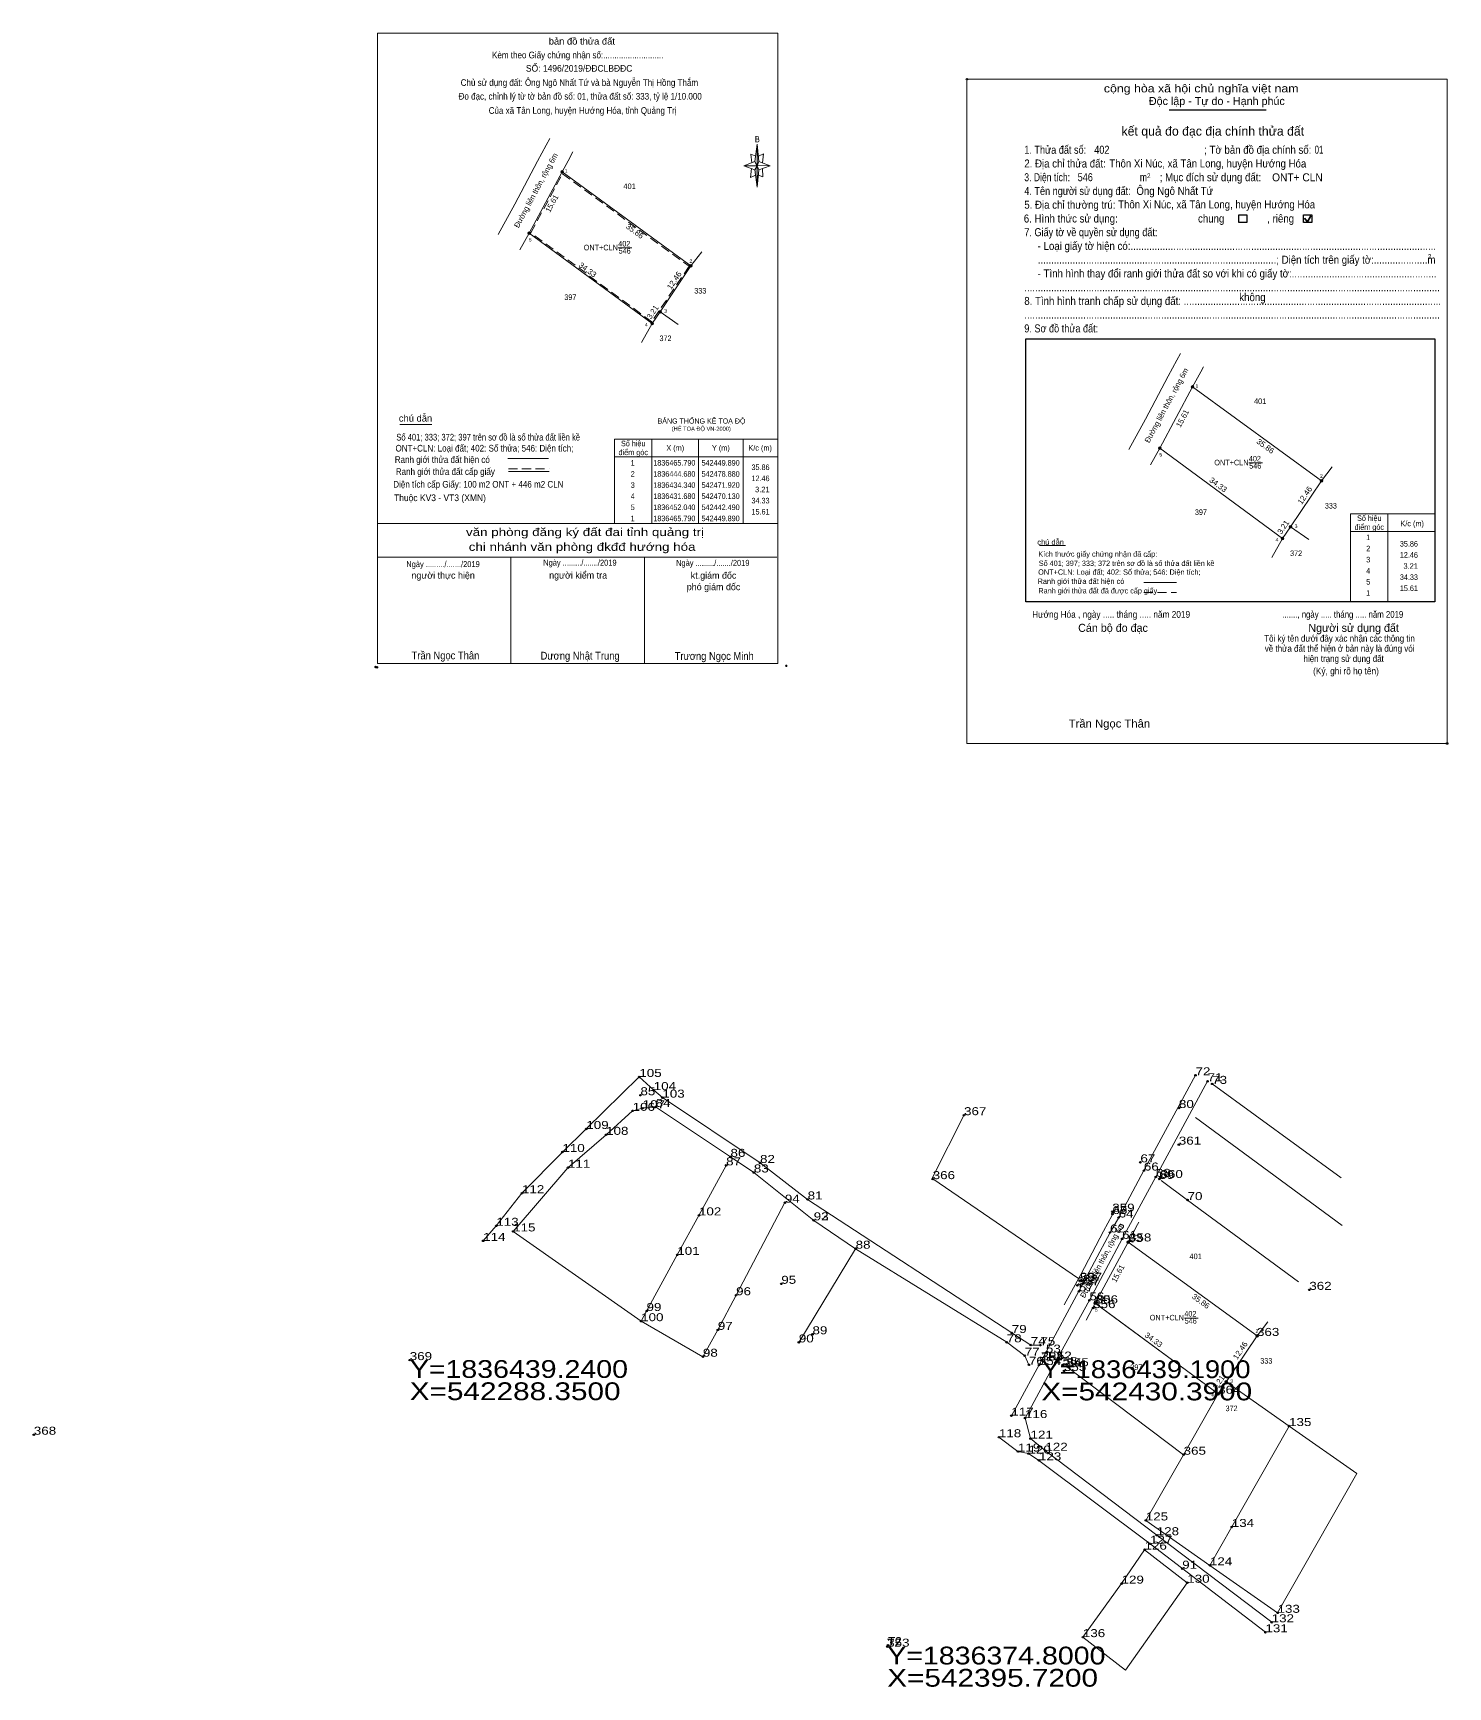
# Model space of a CAD drawing. Header units: metres. Extents: x 536224 to 543023, y 1836366 to 1838240.
# Drawn here: x 542203.6 to 542521.8, y 1836365.7 to 1836737.7 of the extents above; entities that cross this region are included whole.
import ezdxf
from ezdxf.enums import TextEntityAlignment as Align

# ---------------------------------------------------------------- set-up
doc = ezdxf.new("R2010")
doc.units = ezdxf.units.M
doc.header["$LTSCALE"] = 0.68
doc.header["$PDMODE"] = 32
doc.header["$PDSIZE"] = 0.34
doc.linetypes.add('DOTTED', pattern=[1.5, 0.3, -1.2])
doc.linetypes.add('MEDIUM_DASHED', pattern=[4.5, 3, -1.5])
for name, color, linetype, lineweight in [('1', 7, 'DOTTED', 13), ('10', 7, 'Continuous', 13), ('17', 7, 'Continuous', 13), ('2', 7, 'Continuous', 25), ('32', 7, 'Continuous', 13), ('36', 7, 'Continuous', 13), ('5', 7, 'Continuous', 13), ('6', 7, 'Continuous', 13), ('63', 7, 'Continuous', 13)]:
    doc.layers.add(name, color=color, linetype=linetype, lineweight=lineweight)
doc.layers.add('12', color=7, linetype='Continuous')
doc.layers.add('7', color=7, linetype='Continuous')

msp = doc.modelspace()

# ---------------------------------------------------------------- hatches: boundary and pattern name
at = {"layer": '5'}
for points in [[(542366.48, 1836712.72), (542366.88, 1836708.82), (542366.48, 1836707.82)], [(542366.48, 1836707.82), (542366.48, 1836703.02), (542365.98, 1836706.92)]]:
    msp.add_hatch(color=256, dxfattribs=at).paths.add_polyline_path(points)
at = {"layer": '63'}
for points in [[(542322.9, 1836706.44, 1), (542322.3, 1836706.44, 1)], [(542315.5, 1836692.69, 1), (542314.9, 1836692.69, 1)], [(542351.89, 1836685.33, 1), (542351.29, 1836685.33, 1)], [(542343.14, 1836672.33, 1), (542342.54, 1836672.33, 1)], [(542344.93, 1836674.99, 1), (542344.33, 1836674.99, 1)], [(542464.7, 1836658.09, 1), (542464.1, 1836658.09, 1)], [(542457.3, 1836644.34, 1), (542456.7, 1836644.34, 1)], [(542493.69, 1836636.98, 1), (542493.09, 1836636.98, 1)], [(542484.94, 1836623.98, 1), (542484.34, 1836623.98, 1)], [(542486.73, 1836626.64, 1), (542486.13, 1836626.64, 1)], [(542450.19, 1836465.79, 1), (542449.59, 1836465.79, 1)], [(542442.79, 1836452.04, 1), (542442.19, 1836452.04, 1)], [(542479.18, 1836444.68, 1), (542478.58, 1836444.68, 1)], [(542472.22, 1836434.34, 1), (542471.62, 1836434.34, 1)], [(542470.43, 1836431.68, 1), (542469.83, 1836431.68, 1)]]:
    msp.add_hatch(color=256, dxfattribs=at).paths.add_polyline_path(points)

# ---------------------------------------------------------------- linework, layer by layer
at = {"layer": '1', "linetype": 'Continuous'}
msp.add_lwpolyline([(542449.89, 1836465.79), (542478.88, 1836444.68), (542471.92, 1836434.34), (542470.13, 1836431.68), (542442.49, 1836452.04)], close=True, dxfattribs=at)
at = {"layer": '10'}
for p, q in [((542444.38, 1836468.23), (542446.33, 1836471.82)), ((542446.34, 1836471.81), (542447.15, 1836473.32)), ((542439.26, 1836458.53), (542444.38, 1836468.23)), ((542449.89, 1836465.79), (542451.72, 1836469.16)), ((542451.74, 1836469.18), (542452.34, 1836470.29)), ((542442.49, 1836452.04), (542449.89, 1836465.79)), ((542478.88, 1836444.68), (542449.89, 1836465.79)), ((542435.51, 1836451.7), (542439.26, 1836458.53)), ((542440.43, 1836448.26), (542442.49, 1836452.04)), ((542481.3, 1836447.82), (542478.88, 1836444.68)), ((542471.92, 1836434.34), (542475.99, 1836431.49)), ((542470.13, 1836431.68), (542467.73, 1836427.43))]:
    msp.add_line(p, q, dxfattribs=at)
msp.add_lwpolyline([(542478.88, 1836444.68), (542471.92, 1836434.34), (542470.13, 1836431.68), (542442.49, 1836452.04)], dxfattribs=at)
at = {"layer": '17'}
for p, q in [((542286.1, 1836649.63), (542293.34, 1836649.63)), ((542430, 1836622.42), (542435.78, 1836622.42))]:
    msp.add_line(p, q, dxfattribs=at)
at = {"layer": '2'}
for p, q in [((542459.13, 1836720.45), (542480.97, 1836720.45)), ((542426.88, 1836668.93), (542518.83, 1836668.93)), ((542518.83, 1836668.93), (542518.83, 1836609.75))]:
    msp.add_line(p, q, dxfattribs=at)
at = {"layer": '2', "lineweight": 35}
for p, q in [((542489.59, 1836696.03), (542490.2, 1836695.23)), ((542490.2, 1836695.23), (542490.95, 1836696.57))]:
    msp.add_line(p, q, dxfattribs=at)
at = {"layer": '2', "lineweight": 13}
msp.add_lwpolyline([(542413.64, 1836727.3), (542521.64, 1836727.3), (542521.64, 1836577.91), (542413.64, 1836577.91)], close=True, dxfattribs=at)
at = {"layer": '2'}
for points in [[(542474.76, 1836696.83), (542476.61, 1836696.83), (542476.61, 1836695.1), (542474.76, 1836695.1)], [(542489.35, 1836696.83), (542491.2, 1836696.83), (542491.2, 1836695.1), (542489.35, 1836695.1)]]:
    msp.add_lwpolyline(points, close=True, dxfattribs=at)
msp.add_lwpolyline([(542518.83, 1836609.75), (542426.88, 1836609.75), (542426.88, 1836668.93)], dxfattribs=at)
for p in [(542413.64, 1836727.3), (542521.64, 1836577.91)]:
    msp.add_point(p, dxfattribs=at)
at = {"layer": '32'}
msp.add_line((542406, 1836480.04), (542438.77, 1836457.6), dxfattribs=at)
at = {"layer": '36'}
for p, q in [((542339.98, 1836502.92), (542343.22, 1836499.97)), ((542465.05, 1836503.29), (542453.44, 1836481.87)), ((542456.13, 1836480.45), (542467.76, 1836501.95)), ((542497.79, 1836480.25), (542468.8, 1836501.36)), ((542343.22, 1836499.97), (542345.16, 1836498.27)), ((542345.16, 1836498.27), (542367.12, 1836483.58)), ((542405.86, 1836480.14), (542413.12, 1836494.56)), ((542465.03, 1836493.81), (542498.03, 1836469.48)), ((542311.61, 1836468.18), (542323.93, 1836482.51)), ((542377.83, 1836475.37), (542367.12, 1836483.58)), ((542365.73, 1836481.44), (542379.19, 1836470.67)), ((542448.55, 1836466.52), (542456.13, 1836480.45)), ((542377.83, 1836475.37), (542423.73, 1836445.34)), ((542445.83, 1836467.95), (542438.82, 1836454.71)), ((542388.62, 1836464.3), (542375.85, 1836443.22)), ((542448.55, 1836466.52), (542441.2, 1836452.69)), ((542478.88, 1836444.68), (542449.89, 1836465.79)), ((542438.82, 1836454.71), (542431.41, 1836440.92)), ((542433.87, 1836439.36), (542441.2, 1836452.69)), ((542423.64, 1836426.74), (542431.41, 1836440.92)), ((542426.71, 1836426.21), (542433.87, 1836439.36)), ((542462.38, 1836417.96), (542436.05, 1836437.84)), ((542471.92, 1836434.34), (542486.09, 1836424.41)), ((542462.38, 1836417.96), (542470.13, 1836431.68)), ((542486.09, 1836424.41), (542501.33, 1836413.72)), ((542454.82, 1836397.93), (542429.85, 1836416.7)), ((542431.29, 1836418.86), (542456.33, 1836399.86)), ((542453.87, 1836403.18), (542462.38, 1836417.96)), ((542483.5, 1836382.41), (542501.33, 1836413.72)), ((542453.87, 1836403.18), (542468.29, 1836393.08)), ((542480.78, 1836378.03), (542454.82, 1836397.93)), ((542456.33, 1836399.86), (542482.18, 1836380.28)), ((542468.29, 1836393.08), (542483.5, 1836382.41))]:
    msp.add_line(p, q, dxfattribs=at)
for points in [[(542339.98, 1836502.92), (542328.06, 1836491.22), (542322.68, 1836486.04), (542313.59, 1836476.78), (542307.82, 1836469.44), (542304.87, 1836466.06)], [(542323.93, 1836482.51), (542332.51, 1836489.9), (542338.48, 1836495.3)], [(542338.48, 1836495.3), (542340.74, 1836495.89), (542343.65, 1836496.17)], [(542365.73, 1836481.44), (542360.48, 1836484.95), (542343.65, 1836496.17)], [(542311.61, 1836468.18), (542340.39, 1836447.99), (542341.6, 1836450.28), (542348.52, 1836462.91), (542353.39, 1836471.79), (542359.5, 1836483.04)], [(542445.83, 1836467.95), (542447.77, 1836471.31), (542453.44, 1836481.87)], [(542457.36, 1836479.64), (542463.26, 1836475.23), (542488.24, 1836456.81)], [(542340.39, 1836447.99), (542354.27, 1836440), (542357.63, 1836446.04), (542361.74, 1836453.83), (542372.71, 1836474.66)], [(542422.6, 1836443.24), (542388.62, 1836464.3), (542379.19, 1836470.67)], [(542442.57, 1836451.98), (542470.13, 1836431.68), (542478.88, 1836444.68)], [(542423.73, 1836445.34), (542428, 1836442.62), (542430.17, 1836442.6)], [(542422.6, 1836443.24), (542426.66, 1836440.24), (542427.58, 1836438.18)], [(542426.71, 1836426.21), (542427.95, 1836421.58), (542431.29, 1836418.86)], [(542468.29, 1836393.08), (542473.21, 1836401.72), (542486.09, 1836424.41)], [(542420.84, 1836421.9), (542425.11, 1836418.68), (542427.49, 1836418.23), (542429.85, 1836416.7)], [(542439.72, 1836376.94), (542448.42, 1836388.97), (542453.59, 1836396.61), (542463.2, 1836389.17)], [(542439.72, 1836376.94), (542449.33, 1836369.5), (542463.2, 1836389.17)]]:
    msp.add_lwpolyline(points, dxfattribs=at)
at = {"layer": '5'}
for p, q in [((542365.98, 1836708.82), (542366.48, 1836712.72)), ((542365.98, 1836706.92), (542363.48, 1836707.82)), ((542366.88, 1836706.92), (542366.48, 1836703.02)), ((542367.78, 1836705.32), (542366.78, 1836705.72)), ((542366.88, 1836708.82), (542369.38, 1836707.82)), ((542367.68, 1836707.22), (542367.78, 1836705.32)), ((542281.11, 1836627.38), (542371.11, 1836627.38)), ((542281.11, 1836619.78), (542370.91, 1836619.78)), ((542281.11, 1836619.78), (542370.91, 1836619.78)), ((542281.11, 1836619.78), (542370.91, 1836619.78)), ((542311.11, 1836595.88), (542311.11, 1836619.78)), ((542341.11, 1836595.88), (542341.11, 1836619.78))]:
    msp.add_line(p, q, dxfattribs=at)
for points in [[(542281.11, 1836737.68), (542371.11, 1836737.68), (542371.11, 1836595.88), (542281.11, 1836595.88)], [(542366.48, 1836712.72), (542366.88, 1836708.82), (542366.48, 1836707.82)], [(542366.48, 1836707.82), (542363.48, 1836707.82), (542365.98, 1836708.82), (542366.88, 1836706.92), (542369.38, 1836707.82), (542366.48, 1836707.92)], [(542366.48, 1836707.82), (542366.48, 1836703.02), (542365.98, 1836706.92)]]:
    msp.add_lwpolyline(points, close=True, dxfattribs=at)
for points in [[(542366.18, 1836710.02), (542365.08, 1836710.42), (542365.28, 1836708.52)], [(542366.78, 1836710.02), (542367.88, 1836710.52), (542367.68, 1836708.52)], [(542366.48, 1836707.82), (542365.98, 1836708.82), (542363.48, 1836707.82)], [(542365.18, 1836707.22), (542364.98, 1836705.22), (542366.08, 1836705.72)], [(542366.48, 1836707.82), (542366.88, 1836706.92), (542369.38, 1836707.82)], [(542371.11, 1836595.88), (542281.11, 1836595.88), (542281.11, 1836619.78)]]:
    msp.add_lwpolyline(points, dxfattribs=at)
for p in [(542280.64, 1836595.12), (542281.04, 1836595.04)]:
    msp.add_point(p, dxfattribs=at)
at = {"layer": '6'}
for p, q in [((542310.39, 1836641.99), (542319.53, 1836641.99)), ((542310.53, 1836639.07), (542319.67, 1836639.07)), ((542453.44, 1836614.1), (542460.75, 1836614.1))]:
    msp.add_line(p, q, dxfattribs=at)
at = {"layer": '6', "linetype": 'MEDIUM_DASHED'}
for p, q in [((542310.53, 1836639.69), (542319.73, 1836639.69)), ((542453.43, 1836611.84), (542460.79, 1836611.84))]:
    msp.add_line(p, q, dxfattribs=at)
at = {"layer": '6'}
msp.add_point((542373.01, 1836595.38), dxfattribs=at)
at = {"layer": '63'}
for p, q in [((542319.05, 1836712.46), (542319.86, 1836713.97)), ((542317.09, 1836708.88), (542319.04, 1836712.47)), ((542322.6, 1836706.44), (542324.43, 1836709.81)), ((542324.45, 1836709.83), (542325.05, 1836710.94)), ((542311.97, 1836699.18), (542317.09, 1836708.88)), ((542315.2, 1836692.69), (542322.6, 1836706.44)), ((542351.59, 1836685.33), (542322.6, 1836706.44)), ((542308.22, 1836692.35), (542311.97, 1836699.18)), ((542313.14, 1836688.91), (542315.2, 1836692.69)), ((542335.25, 1836689.35), (542338.33, 1836689.35)), ((542354.01, 1836688.47), (542351.59, 1836685.33)), ((542342.84, 1836672.33), (542340.44, 1836668.08)), ((542344.63, 1836674.99), (542348.7, 1836672.14)), ((542460.85, 1836664.11), (542461.66, 1836665.62)), ((542458.89, 1836660.53), (542460.84, 1836664.12)), ((542464.4, 1836658.09), (542466.23, 1836661.46)), ((542466.25, 1836661.48), (542466.85, 1836662.59)), ((542453.77, 1836650.83), (542458.89, 1836660.53)), ((542457, 1836644.34), (542464.4, 1836658.09)), ((542493.39, 1836636.98), (542464.4, 1836658.09)), ((542450.02, 1836644), (542453.77, 1836650.83)), ((542342.81, 1836646.38), (542342.81, 1836627.38)), ((542353.31, 1836646.38), (542353.31, 1836627.38)), ((542363.31, 1836646.38), (542363.31, 1836627.38)), ((542454.94, 1836640.56), (542457, 1836644.34)), ((542334.41, 1836642.38), (542371.11, 1836642.38)), ((542477.05, 1836641), (542480.13, 1836641)), ((542495.81, 1836640.12), (542493.39, 1836636.98)), ((542508.33, 1836629.58), (542508.33, 1836609.75)), ((542518.83, 1836629.58), (542518.83, 1836613.08)), ((542484.64, 1836623.98), (542482.24, 1836619.73)), ((542486.43, 1836626.64), (542490.5, 1836623.79)), ((542499.93, 1836625.58), (542518.83, 1836625.58)), ((542462.54, 1836448.7), (542465.62, 1836448.7))]:
    msp.add_line(p, q, dxfattribs=at)
for points in [[(542322.6, 1836706.44), (542351.59, 1836685.33), (542344.63, 1836674.99), (542342.84, 1836672.33), (542315.2, 1836692.69)], [(542464.4, 1836658.09), (542493.39, 1836636.98), (542486.43, 1836626.64), (542484.64, 1836623.98), (542457, 1836644.34)], [(542334.41, 1836646.38), (542371.11, 1836646.38), (542371.11, 1836627.38), (542334.41, 1836627.38)]]:
    msp.add_lwpolyline(points, close=True, dxfattribs=at)
at = {"layer": '63', "linetype": 'MEDIUM_DASHED'}
msp.add_lwpolyline([(542322.7, 1836706), (542351.18, 1836685.26), (542344.38, 1836675.16), (542342.77, 1836672.76), (542315.59, 1836692.78)], close=True, dxfattribs=at)
at = {"layer": '63'}
for points in [[(542351.59, 1836685.33), (542344.63, 1836674.99), (542342.84, 1836672.33), (542315.2, 1836692.69)], [(542493.39, 1836636.98), (542486.43, 1836626.64), (542484.64, 1836623.98), (542457, 1836644.34)], [(542499.93, 1836609.75), (542499.93, 1836629.58), (542518.83, 1836629.58)]]:
    msp.add_lwpolyline(points, dxfattribs=at)
for centre in [(542322.6, 1836706.44), (542322.6, 1836706.44), (542315.2, 1836692.69), (542351.59, 1836685.33), (542342.84, 1836672.33), (542344.63, 1836674.99), (542464.4, 1836658.09), (542464.4, 1836658.09), (542457, 1836644.34), (542493.39, 1836636.98), (542484.64, 1836623.98), (542486.43, 1836626.64), (542449.89, 1836465.79), (542449.89, 1836465.79), (542442.49, 1836452.04), (542478.88, 1836444.68), (542471.92, 1836434.34), (542470.13, 1836431.68)]:
    msp.add_circle(centre, 0.3, dxfattribs=at)
at = {"layer": '7'}
for p in [(542339.98, 1836502.92), (542465.05, 1836503.29), (542467.76, 1836501.95), (542468.8, 1836501.36), (542340.23, 1836498.81), (542343.22, 1836499.97), (542345.16, 1836498.27), (542338.48, 1836495.3), (542340.74, 1836495.89), (542343.65, 1836496.17), (542413, 1836494.32), (542461.32, 1836495.94), (542328.06, 1836491.22), (542332.51, 1836489.9), (542322.68, 1836486.04), (542461.3, 1836487.7), (542323.93, 1836482.51), (542359.5, 1836483.04), (542360.48, 1836484.95), (542367.12, 1836483.58), (542452.66, 1836483.72), (542365.73, 1836481.44), (542405.95, 1836479.95), (542453.44, 1836481.87), (542456.13, 1836480.45), (542456.89, 1836479.99), (542457.18, 1836480.2), (542313.59, 1836476.78), (542377.83, 1836475.37), (542463.26, 1836475.23), (542353.39, 1836471.79), (542372.71, 1836474.66), (542446.33, 1836472.62), (542446.38, 1836472.09), (542447.77, 1836471.31), (542307.82, 1836469.44), (542311.61, 1836468.18), (542379.19, 1836470.67), (542445.83, 1836467.95), (542304.87, 1836466.06), (542388.62, 1836464.3), (542448.55, 1836466.52), (542449.89, 1836465.79), (542450.1, 1836465.93), (542348.52, 1836462.91), (542371.9, 1836456.4), (542439.04, 1836457.1), (542439.07, 1836456.98), (542439.74, 1836456.54), (542361.74, 1836453.83), (542438.48, 1836456.04), (542438.82, 1836454.71), (542441.2, 1836452.69), (542490.64, 1836455.04), (542341.6, 1836450.28), (542442.04, 1836450.94), (542442.57, 1836451.98), (542442.6, 1836452), (542340.39, 1836447.99), (542357.63, 1836446.04), (542423.73, 1836445.34), (542375.85, 1836443.22), (542378.92, 1836445.05), (542422.6, 1836443.24), (542428, 1836442.62), (542430.17, 1836442.6), (542478.88, 1836444.68), (542288.35, 1836439.24), (542354.27, 1836440), (542426.66, 1836440.24), (542427.58, 1836438.18), (542429.83, 1836438.13), (542430.37, 1836439.22), (542430.39, 1836439.19), (542430.4, 1836439.18), (542431.41, 1836440.92), (542433.87, 1836439.36), (542435.17, 1836438.16), (542436.02, 1836437.86), (542436.05, 1836437.84), (542435.46, 1836436.8), (542470.13, 1836431.68), (542423.64, 1836426.74), (542426.71, 1836426.21), (542486.09, 1836424.41), (542203.82, 1836422.45), (542420.84, 1836421.9), (542427.95, 1836421.58), (542425.11, 1836418.68), (542427.49, 1836418.23), (542429.85, 1836416.7), (542431.29, 1836418.86), (542462.38, 1836417.96), (542453.87, 1836403.18), (542473.21, 1836401.72), (542454.82, 1836397.93), (542456.33, 1836399.86), (542453.59, 1836396.61), (542468.29, 1836393.08), (542462.06, 1836392.33), (542448.42, 1836388.97), (542463.2, 1836389.17), (542483.5, 1836382.41), (542482.18, 1836380.28), (542395.72, 1836374.81), (542395.72, 1836374.8), (542395.9, 1836375.14), (542439.72, 1836376.94), (542480.78, 1836378.03)]:
    msp.add_point(p, dxfattribs=at)

# ---------------------------------------------------------------- texts
at = {"layer": '1'}
for s, height, width, p in [('BẢNG THỐNG KÊ TOẠ ĐỘ ', 1.15, 0.95, (542344.08, 1836649.86)), ('(HỆ TOẠ ĐỘ VN-2000)', 0.93, 0.9, (542347.28, 1836648.24)), ('Y=1836439.2400', 4, 1.2, (542288.35, 1836435.24)), ('Y=1836439.1900', 4, 1.15, (542430.39, 1836435.19)), ('X=542288.3500', 4, 1.25, (542288.35, 1836430.24)), ('X=542430.3900', 4, 1.25, (542430.39, 1836430.19)), ('Y=1836374.8000', 4, 1.2, (542395.72, 1836370.8)), ('X=542395.7200', 4, 1.25, (542395.72, 1836365.8))]:
    msp.add_text(s, height=height, dxfattribs=dict(at, width=width)).set_placement(p)
at = {"layer": '1', "width": 0.85}
for s, p in [('546', (542463.975, 1836447.43)), ('397', (542451.755, 1836437.01)), ('333', (542480.975, 1836438.45)), ('372', (542473.155, 1836427.76))]:
    msp.add_text(s, height=1.25, dxfattribs=at).set_placement(p, align=Align.CENTER)
at = {"layer": '10'}
for s, width, p in [('401', 0.8, (542465.08, 1836461.95)), ('ONT+CLN', 0.95, (542458.61, 1836448.17)), ('402', 0.85, (542463.895, 1836449.04))]:
    msp.add_text(s, height=1.25, dxfattribs=dict(at, width=width)).set_placement(p, align=Align.CENTER)
at = {"layer": '12'}
for s, width, p in [('72', 1.25, (542465.05, 1836503.29)), ('105', 1.25, (542339.98, 1836502.92)), ('104', 1.25, (542343.22, 1836499.97)), ('71', 1.25, (542467.76, 1836501.95)), ('73', 1.25, (542468.8, 1836501.36)), ('85', 1.25, (542340.23, 1836498.81)), ('107', 1.25, (542340.74, 1836495.89)), ('84', 1.25, (542343.65, 1836496.17)), ('103', 1.25, (542345.16, 1836498.27)), ('80', 1.25, (542461.32, 1836495.94)), ('106', 1.25, (542338.48, 1836495.3)), ('367', 1.25, (542413, 1836494.32)), ('109', 1.25, (542328.06, 1836491.22)), ('108', 1.25, (542332.51, 1836489.9)), ('110', 1.25, (542322.68, 1836486.04)), ('86', 1.25, (542360.48, 1836484.95)), ('361', 1.25, (542461.3, 1836487.7)), ('111', 1.25, (542323.93, 1836482.51)), ('87', 1.25, (542359.5, 1836483.04)), ('83', 1.25, (542365.73, 1836481.44)), ('82', 1.25, (542367.12, 1836483.58)), ('67', 1.25, (542452.66, 1836483.72)), ('66', 1.25, (542453.44, 1836481.87)), ('366', 1.25, (542405.95, 1836479.94)), ('68', 1.25, (542456.13, 1836480.45)), ('69', 1.25, (542456.89, 1836479.99)), ('360', 1.25, (542457.18, 1836480.2)), ('112', 1.25, (542313.59, 1836476.78)), ('94', 1.25, (542372.71, 1836474.66)), ('81', 1.25, (542377.83, 1836475.37)), ('70', 1.25, (542463.26, 1836475.23)), ('102', 1.25, (542353.39, 1836471.79)), ('92', 1.25, (542379.19, 1836470.67)), ('93', 1.25, (542379.19, 1836470.67)), ('359', 1.25, (542446.33, 1836472.62)), ('65', 1.25, (542446.38, 1836472.09)), ('64', 1.25, (542447.77, 1836471.31)), ('114', 1.25, (542304.87, 1836466.06)), ('113', 1.25, (542307.82, 1836469.44)), ('115', 1.25, (542311.61, 1836468.18)), ('62', 1.25, (542445.83, 1836467.95)), ('61', 1.25, (542448.55, 1836466.52)), ('63', 1.25, (542449.89, 1836465.79)), ('358', 1.25, (542450.1, 1836465.93)), ('101', 1.25, (542348.52, 1836462.91)), ('88', 1.25, (542388.62, 1836464.3)), ('95', 1.25, (542371.9, 1836456.4)), ('357', 1.25, (542438.48, 1836456.04)), ('57', 1.25, (542438.82, 1836454.71)), ('357', 1.25, (542439.04, 1836457.1)), ('59', 1.25, (542439.07, 1836456.98)), ('58', 1.25, (542439.74, 1836456.54)), ('362', 1.25, (542490.64, 1836455.04)), ('96', 1.25, (542361.74, 1836453.83)), ('56', 1.25, (542441.2, 1836452.69)), ('356', 1.25, (542442.04, 1836450.94)), ('356', 1.25, (542442.6, 1836452)), ('60', 1.25, (542442.57, 1836451.98)), ('100', 1.25, (542340.39, 1836447.99)), ('99', 1.25, (542341.6, 1836450.28)), ('97', 1.25, (542357.63, 1836446.04)), ('89', 1.25, (542378.92, 1836445.05)), ('79', 1.25, (542423.73, 1836445.34)), ('363', 1.25, (542478.88, 1836444.68)), ('98', 1.25, (542354.27, 1836440)), ('90', 1.25, (542375.85, 1836443.22)), ('78', 1.25, (542422.6, 1836443.24)), ('77', 1.25, (542426.66, 1836440.24)), ('74', 1.25, (542428, 1836442.62)), ('75', 1.25, (542430.17, 1836442.6)), ('53', 1.25, (542431.41, 1836440.92)), ('369', 1.25, (542288.35, 1836439.24)), ('76', 1.25, (542427.58, 1836438.18)), ('354', 1.25, (542429.83, 1836438.13)), ('TR2', 1.05, (542430.37, 1836439.22)), ('TR2', 1.05, (542430.39, 1836439.19)), ('TR2', 1.05, (542430.39, 1836439.19)), ('TR2', 1.05, (542430.4, 1836439.18)), ('354', 1.25, (542430.39, 1836439.19)), ('52', 1.25, (542433.87, 1836439.36)), ('55', 1.25, (542435.17, 1836438.16)), ('355', 1.25, (542435.46, 1836436.8)), ('355', 1.25, (542436.02, 1836437.86)), ('54', 1.25, (542436.05, 1836437.84)), ('364', 1.25, (542470.13, 1836431.68)), ('117', 1.25, (542423.64, 1836426.74)), ('116', 1.25, (542426.71, 1836426.21)), ('368', 1.25, (542203.82, 1836422.46)), ('118', 1.25, (542420.84, 1836421.9)), ('121', 1.25, (542427.95, 1836421.58)), ('135', 1.25, (542486.09, 1836424.41)), ('119', 1.25, (542425.11, 1836418.68)), ('120', 1.25, (542427.49, 1836418.23)), ('122', 1.25, (542431.29, 1836418.86)), ('365', 1.25, (542462.38, 1836417.96)), ('123', 1.25, (542429.85, 1836416.7)), ('125', 1.25, (542453.87, 1836403.18)), ('128', 1.25, (542456.33, 1836399.86)), ('134', 1.25, (542473.21, 1836401.72)), ('126', 1.25, (542453.59, 1836396.61)), ('127', 1.25, (542454.82, 1836397.93)), ('91', 1.25, (542462.06, 1836392.33)), ('124', 1.25, (542468.29, 1836393.08)), ('129', 1.25, (542448.42, 1836388.97)), ('130', 1.25, (542463.2, 1836389.17)), ('132', 1.25, (542482.18, 1836380.28)), ('133', 1.25, (542483.5, 1836382.41)), ('136', 1.25, (542439.72, 1836376.94)), ('131', 1.25, (542480.78, 1836378.03)), ('T2', 1.1, (542395.72, 1836374.8)), ('353', 1.25, (542395.72, 1836374.8)), ('T2', 1.1, (542395.9, 1836375.14))]:
    msp.add_text(s, height=1.8, dxfattribs=dict(at, width=width)).set_placement(p)
at = {"layer": '2'}
for s, height, width, p in [('cộng hòa xã hội chủ nghĩa việt nam', 1.803, 1.15, (542444.44, 1836724.34)), ('2. Địa chỉ thửa đất:', 1.803, 0.9, (542426.55, 1836707.45)), ('1. Thửa đất số:', 1.803, 0.85, (542426.55, 1836710.54)), ('402', 1.8, 0.85, (542442.28, 1836710.54)), ('Thôn Xi Núc, xã Tân Long, huyện Hướng Hóa', 1.8, 0.9, (542445.66, 1836707.45)), ('; Tờ bản đồ địa chính số:', 1.803, 0.9, (542467, 1836710.54)), ('01', 1.8, 0.75, (542491.82, 1836710.56)), ('3. Diện tích:', 1.803, 0.8, (542426.55, 1836704.36)), ('546', 1.8, 0.85, (542438.55, 1836704.37)), ('m', 1.803, 0.8, (542452.54, 1836704.36)), ('2', 1.03, 0.8, (542454.16, 1836705.08)), ('; Mục đích sử dụng đất:', 1.803, 0.9, (542457, 1836704.36)), ('ONT+ CLN', 1.8, 0.95, (542482.28, 1836704.34)), ('4. Tên người sử dụng đất:', 1.803, 0.85, (542426.55, 1836701.27)), ('Ông Ngô Nhất Tứ', 1.8, 0.9, (542451.76, 1836701.28)), ('5. Địa chỉ thường trú:', 1.803, 0.9, (542426.55, 1836698.18)), ('Thôn Xi Núc, xã Tân Long, huyện Hướng Hóa', 1.8, 0.9, (542447.65, 1836698.25)), ('6. Hình thức sử dụng:', 1.803, 0.9, (542426.44, 1836695.08)), ('chung                , riêng', 1.803, 0.9, (542465.62, 1836695.08)), ('7. Giấy tờ về quyền sử dụng đất:', 1.803, 0.85, (542426.55, 1836692)), ('     - Loại giấy tờ hiện có:..................................................................................................................', 1.803, 0.9, (542426.55, 1836688.9)), ('     .........................................................................................; Diện tích trên giấy tờ:....................m', 1.803, 0.9, (542426.55, 1836685.81)), ('2', 1.03, 0.8, (542517.32, 1836686.95)), ('     - Tình hình thay đổi ranh giới thửa đất so với khi có giấy tờ:......................................................', 1.803, 0.9, (542426.55, 1836682.72)), ('...........................................................................................................................................................', 1.803, 0.9, (542426.55, 1836679.63)), ('8. Tình hình tranh chấp sử dụng đất: ................................................................................................', 1.803, 0.9, (542426.55, 1836676.54)), ('không', 1.803, 0.9, (542474.9, 1836677.39)), ('9. Sơ đồ thửa đất:', 1.803, 0.85, (542426.55, 1836670.36)), ('...........................................................................................................................................................', 1.803, 0.9, (542426.55, 1836673.45)), ('Hướng Hóa , ngày ..... tháng ..... năm 2019', 1.544, 0.9, (542428.32, 1836606.18)), ('......., ngày ..... tháng ..... năm 2019', 1.544, 0.85, (542484.55, 1836606.18)), ('(Ký, ghi rõ họ tên)', 1.545, 0.9, (542491.5, 1836593.45)), ('Trần Ngọc Thân', 1.804, 1.05, (542436.54, 1836581.5))]:
    msp.add_text(s, height=height, dxfattribs=dict(at, width=width)).set_placement(p)
for s, p in [('Độc lập - Tự do - Hạnh phúc', (542454.57, 1836721.5)), ('Cán bộ đo đạc', (542438.66, 1836603.02)), ('Người sử dụng đất', (542490.42, 1836603.02))]:
    msp.add_text(s, height=1.803, dxfattribs=at).set_placement(p)
for s, height, p in [('kết quả đo đạc địa chính thửa đất', 2.061, (542468.945, 1836714.61)), ('.', 0.5152, (542521.6349, 1836577.64))]:
    msp.add_text(s, height=height, dxfattribs=at).set_placement(p, align=Align.CENTER)
for s, height, width, p in [('.....', 1, 0.95, (542454.845, 1836619.89)), ('Tôi ký tên dưới đây xác nhận các thông tin', 1.489, 0.9, (542497.425, 1836600.82)), ('về thửa đất thể hiện ở bản này là đúng vói', 1.489, 0.9, (542497.46, 1836598.54)), ('hiện trạng sử dụng đất', 1.489, 0.9, (542498.365, 1836596.26))]:
    msp.add_text(s, height=height, dxfattribs=dict(at, width=width)).set_placement(p, align=Align.CENTER)
at = {"layer": '5'}
for s, height, width, p in [('bản đồ thửa đất', 1.5, 1.05, (542327.05, 1836735.1)), ('Kèm theo Giấy chứng nhận số:...........................', 1.5, 0.9, (542326.13, 1836732)), ('SỐ: 1496/2019/ĐĐCLBĐĐC', 1.5, 0.95, (542326.445, 1836729)), ('Đo đạc, chỉnh lý từ tờ bản đồ số: 01, thửa đất số: 333, tỷ lệ 1/10.000 ', 1.5, 0.9, (542326.935, 1836722.72)), ('Chủ sử dụng đất: Ông Ngô Nhất Tứ và bà Nguyễn Thị Hồng Thắm', 1.5, 0.9, (542326.505, 1836725.8)), ('Của xã Tân Long, huyện Hướng Hóa, tỉnh Quảng Trị', 1.5, 0.9, (542327.225, 1836719.52)), ('B', 1.378, 0.75, (542366.515, 1836713.12)), ('văn phòng đăng ký đất đai tỉnh quảng trị', 1.8, 1.25, (542327.76, 1836624.56)), ('chi nhánh văn phòng đkđđ hướng hóa', 1.8, 1.25, (542327.12, 1836621.24)), ('Ngày ........./......./2019', 1.35, 0.9, (542295.835, 1836617.58)), ('Ngày ........./......./2019', 1.35, 0.9, (542326.615, 1836617.9)), ('Ngày ........./......./2019', 1.35, 0.9, (542356.495, 1836617.86)), ('Trần Ngọc Thân', 1.75, 0.9, (542296.38, 1836596.84)), ('Dương Nhật Trung', 1.75, 0.9, (542326.66, 1836596.78)), ('Trương Ngọc Minh', 1.75, 0.9, (542356.825, 1836596.72))]:
    msp.add_text(s, height=height, dxfattribs=dict(at, width=width)).set_placement(p, align=Align.CENTER)
for s, p in [('người thực hiện', (542295.86, 1836614.98)), ('người kiểm tra', (542326.215, 1836615)), ('kt.giám đốc', (542356.675, 1836614.97)), ('phó giám đốc', (542356.67, 1836612.39))]:
    msp.add_text(s, height=1.5, dxfattribs=at).set_placement(p, align=Align.CENTER)
at = {"layer": '6'}
for s, height, width, p in [('chú dẫn', 1.5, 1.05, (542285.9, 1836650.31)), ('Số 401; 333; 372; 397 trên sơ đồ là số thửa đất liền kề', 1.5, 0.85, (542285.33, 1836646.05)), ('Ranh giới thửa đất hiện có ', 1.5, 0.9, (542285, 1836641.01)), ('ONT+CLN: Loại đất; 402: Số thửa; 546: Diện tích;', 1.5, 0.9, (542285.15, 1836643.57)), ('Ranh giới thửa đất cấp giấy', 1.5, 0.9, (542285.23, 1836638.31)), ('Diện tích cấp Giấy: 100 m2 ONT + 446 m2 CLN', 1.5, 0.9, (542284.64, 1836635.46)), ('Thuộc KV3 - VT3 (XMN)', 1.5, 0.95, (542284.82, 1836632.42)), ('chú dẫn', 1.2, 1.05, (542429.47, 1836622.6)), ('Kích thước giấy chứng nhận đã cấp:', 1.2, 0.9, (542429.69, 1836619.92)), ('ONT+CLN: Loại đất; 402: Số thửa; 546: Diện tích;', 1.2, 0.9, (542429.66, 1836615.86)), ('Số 401; 397; 333; 372 trên sơ đồ là số thửa đất liền kề', 1.2, 0.85, (542429.8, 1836617.84)), ('Ranh giới thửa đất hiện có ', 1.2, 0.9, (542429.54, 1836613.8)), ('Ranh giới thửa đất đã được cấp giấy', 1.2, 0.85, (542429.72, 1836611.66))]:
    msp.add_text(s, height=height, dxfattribs=dict(at, width=width)).set_placement(p)
at = {"layer": '63'}
for s, rotation, width, p in [('Đường liên thôn, rộng 6m', 61.767, 0.95, (542317.2682, 1836702.0144)), ('35.86', 323.939, 1.05, (542338.6021, 1836692.6359)), ('34.33', 323.624, 1.05, (542327.9843, 1836683.9509)), ('12.46', 56.055, 1.05, (542348.346, 1836681.701)), ('Đường liên thôn, rộng 6m', 61.767, 0.95, (542459.0682, 1836653.6644)), ('35.86', 323.939, 1.05, (542480.4021, 1836644.2859)), ('34.33', 323.624, 1.05, (542469.7843, 1836635.6009)), ('12.46', 56.055, 1.05, (542490.146, 1836633.351)), ('Đường liên thôn, rộng 6m', 61.767, 0.95, (542444.5582, 1836461.3644)), ('35.86', 323.939, 1.05, (542465.8921, 1836451.9859)), ('34.33', 323.624, 1.05, (542455.2743, 1836443.3009)), ('12.46', 56.055, 1.05, (542475.6359, 1836441.051))]:
    msp.add_text(s, height=1.25, rotation=rotation, dxfattribs=dict(at, width=width)).set_placement(p, align=Align.CENTER)
for s, height, width, p in [(' 1', 0.8, 0.9, (542323.87, 1836706.27)), (' 5', 0.8, 0.9, (542315.75, 1836690.81)), (' 2', 0.8, 0.9, (542351.87, 1836686)), (' 4', 0.8, 0.95, (542341.88, 1836671.7)), (' 3', 0.8, 0.95, (542346.18, 1836674.77)), (' 1', 0.8, 0.9, (542465.67, 1836657.92)), (' 5', 0.8, 0.9, (542457.55, 1836642.46)), ('35.86', 1.25, 0.85, (542369.26, 1836639.41)), ('12.46', 1.25, 0.85, (542369.26, 1836636.91)), ('3.21', 1.25, 0.8, (542369.26, 1836634.41)), (' 2', 0.8, 0.9, (542493.67, 1836637.65)), ('34.33', 1.25, 0.85, (542369.26, 1836631.91)), ('15.61', 1.25, 0.85, (542369.26, 1836629.41)), (' 4', 0.8, 0.95, (542483.68, 1836623.35)), (' 3', 0.8, 0.95, (542487.98, 1836626.42)), ('35.86', 1.25, 0.85, (542515.06, 1836622.2)), ('12.46', 1.25, 0.85, (542515.06, 1836619.7)), ('3.21', 1.25, 0.8, (542515.06, 1836617.2)), ('34.33', 1.25, 0.85, (542515.06, 1836614.7)), ('15.61', 1.25, 0.85, (542515.06, 1836612.2)), (' 1', 0.8, 0.9, (542451.16, 1836465.62)), (' 5', 0.8, 0.9, (542443.04, 1836450.16)), (' 2', 0.8, 0.9, (542479.16, 1836445.35)), (' 3', 0.8, 0.95, (542473.47, 1836434.12)), (' 4', 0.8, 0.95, (542469.17, 1836431.05))]:
    msp.add_text(s, height=height, dxfattribs=dict(at, width=width)).set_placement(p, align=Align.RIGHT)
for s, width, p in [('401', 0.8, (542337.79, 1836702.6)), ('402', 0.85, (542336.605, 1836689.69)), ('ONT+CLN', 0.95, (542331.32, 1836688.82)), ('546', 0.85, (542336.685, 1836688.08)), ('333', 0.85, (542353.685, 1836679.1)), ('397', 0.85, (542324.465, 1836677.66)), ('372', 0.85, (542345.865, 1836668.41)), ('401', 0.8, (542479.59, 1836654.25)), ('Số hiệu', 0.85, (542338.61, 1836644.76)), ('điểm góc', 0.9, (542338.61, 1836642.76)), ('X (m)', 0.95, (542348.06, 1836643.76)), ('Y (m)', 0.95, (542358.315, 1836643.76)), ('K/c (m)', 0.95, (542367.155, 1836643.76)), ('402', 0.85, (542478.405, 1836641.34)), (' 2', 0.85, (542338.265, 1836637.91)), (' 1', 0.75, (542338.26, 1836640.41)), ('1836465.790', 0.85, (542347.86, 1836640.41)), ('1836444.680', 0.85, (542347.86, 1836637.91)), ('542449.890', 0.85, (542358.26, 1836640.41)), ('542478.880', 0.85, (542358.26, 1836637.91)), ('ONT+CLN', 0.95, (542473.12, 1836640.47)), ('546', 0.85, (542478.485, 1836639.73)), (' 3', 0.8, (542338.255, 1836635.41)), ('1836434.340', 0.85, (542347.86, 1836635.41)), ('542471.920', 0.85, (542358.26, 1836635.41)), (' 4', 0.85, (542338.26, 1836632.91)), (' 5', 0.8, (542338.265, 1836630.41)), ('1836431.680', 0.85, (542347.86, 1836632.91)), ('1836452.040', 0.85, (542347.86, 1836630.41)), ('542470.130', 0.85, (542358.26, 1836632.91)), ('542442.490', 0.85, (542358.26, 1836630.41)), ('333', 0.85, (542495.485, 1836630.75)), (' 1', 0.75, (542338.26, 1836627.91)), ('1836465.790', 0.85, (542347.86, 1836627.91)), ('542449.890', 0.85, (542358.26, 1836627.91)), ('397', 0.85, (542466.265, 1836629.31)), ('Số hiệu', 0.85, (542504.13, 1836627.96)), ('K/c (m)', 0.95, (542513.775, 1836626.76)), ('điểm góc', 0.9, (542504.13, 1836625.96)), (' 1', 0.75, (542503.67, 1836623.64)), ('372', 0.85, (542487.665, 1836620.06)), (' 2', 0.85, (542503.675, 1836621.14)), (' 4', 0.85, (542503.67, 1836616.14)), (' 3', 0.8, (542503.665, 1836618.64)), (' 5', 0.8, (542503.675, 1836613.64)), (' 1', 0.75, (542503.67, 1836611.14))]:
    msp.add_text(s, height=1.25, dxfattribs=dict(at, width=width)).set_placement(p, align=Align.CENTER)
for s, rotation, p in [('15.61', 61.712, (542320.8669, 1836699.0738)), ('3.21', 56.062, (542343.4898, 1836674.5861)), ('15.61', 61.712, (542462.6669, 1836650.7238)), ('3.21', 56.062, (542485.2898, 1836626.2361)), ('15.61', 61.712, (542448.1569, 1836458.4238)), ('3.21', 56.062, (542470.7798, 1836433.9361))]:
    msp.add_text(s, height=1.25, rotation=rotation, dxfattribs=at).set_placement(p, align=Align.CENTER)

doc.saveas('drawing.dxf')
